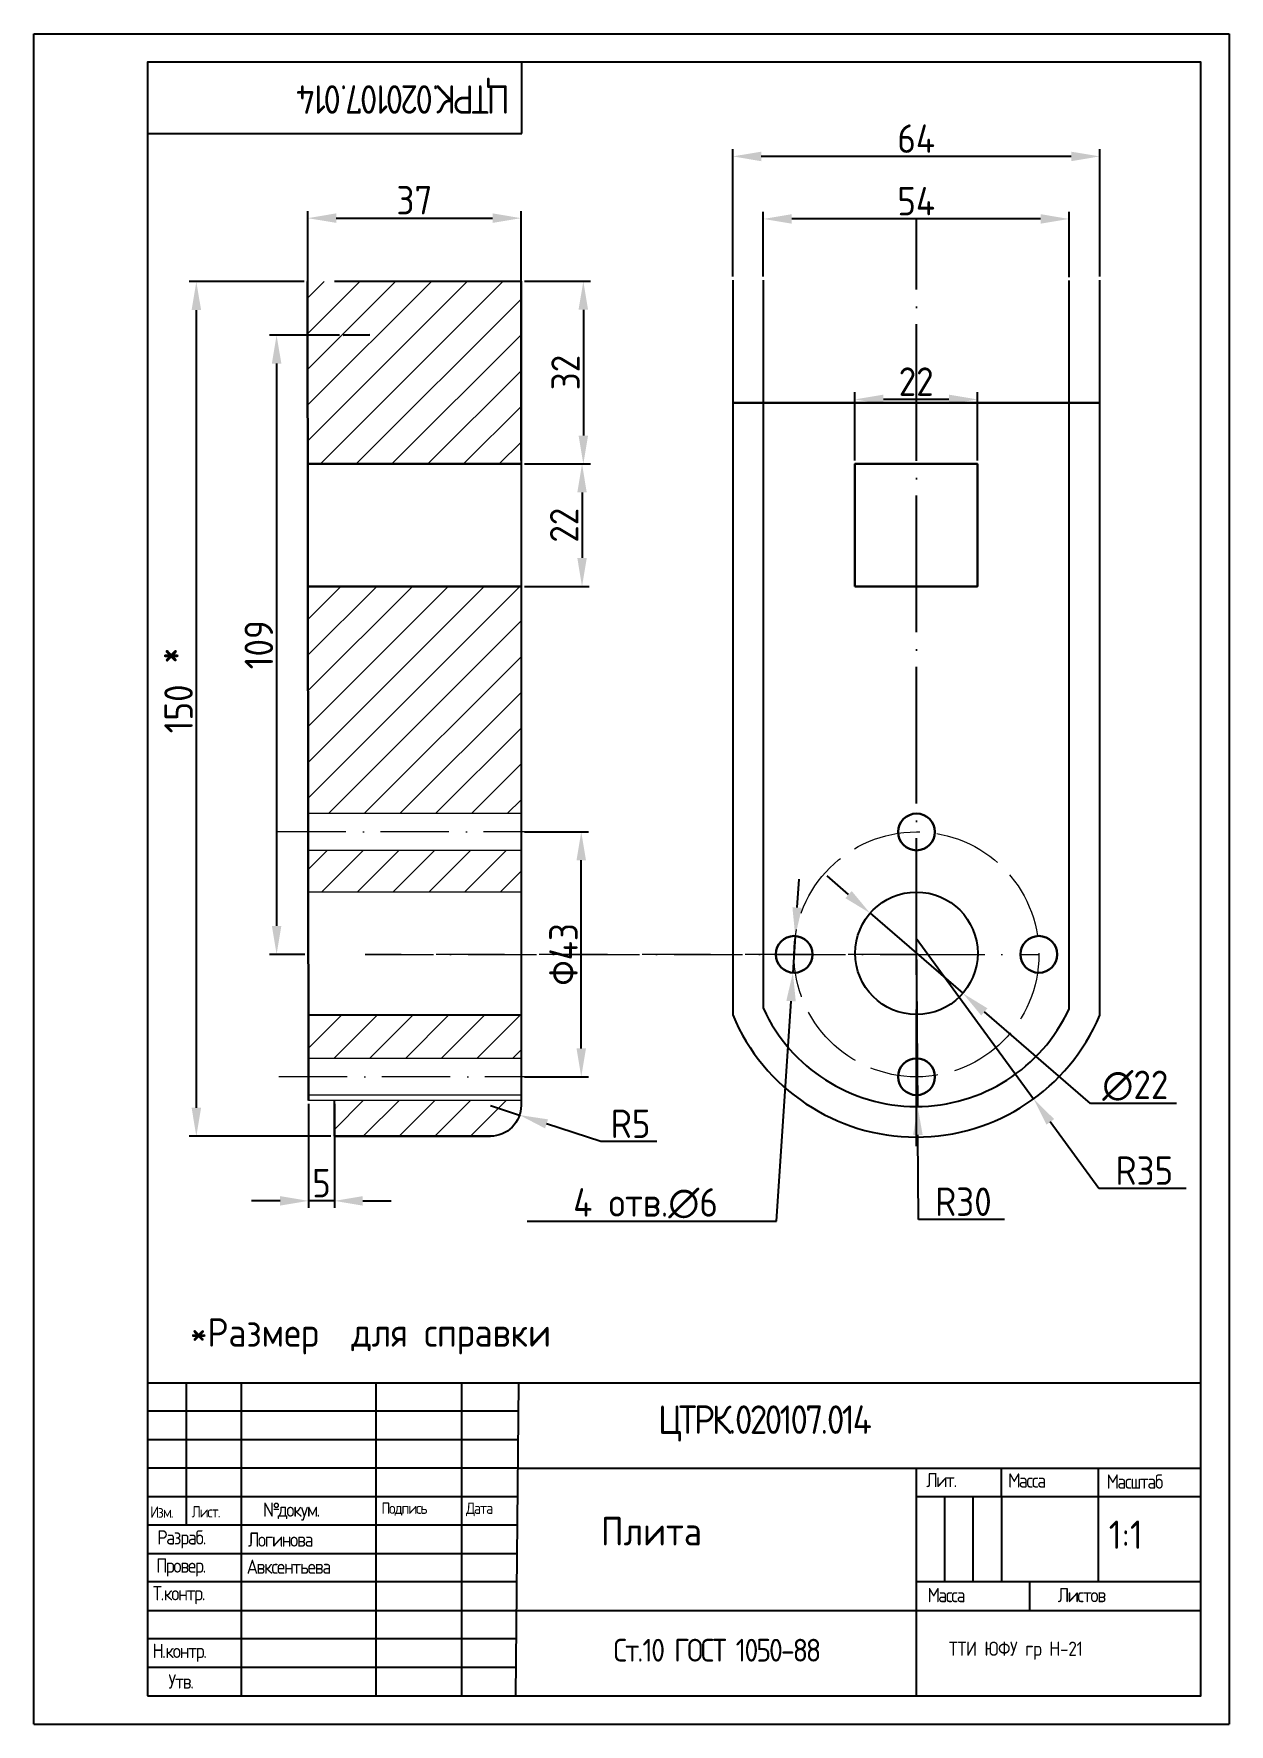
# Model space of a CAD drawing. Header units: millimetres. Extents: x 0 to 210, y 0 to 297.
import ezdxf

# ---------------------------------------------------------------- set-up
doc = ezdxf.new("R2010")
doc.units = ezdxf.units.MM
for name, pattern in [('ACAD_ISO02W100', [15, 12, -3]), ('ACAD_ISO04W100', [30, 24, -3, 0, -3]), ('ACAD_ISO10W100', [18, 12, -3, 0, -3])]:
    doc.linetypes.add(name, pattern=pattern)
for name, color, linetype, lineweight in [('Контур', 7, 'Continuous', 30), ('Оси', 7, 'Continuous', 20), ('Штриховка', 7, 'Continuous', 20)]:
    doc.layers.add(name, color=color, linetype=linetype, lineweight=lineweight)
for name, color, linetype in [('Размеры', 7, 'Continuous'), ('Рамка', 7, 'Continuous'), ('Текст', 7, 'Continuous')]:
    doc.layers.add(name, color=color, linetype=linetype)
doc.styles.get("Standard").update_dxf_attribs({"font": 'isocteui.ttf'})
doc.dimstyles.new('ISO-25', dxfattribs={"dimtxt": 5, "dimasz": 5, "dimexe": 1.25, "dimexo": 0.625, "dimtad": 1, "dimtoh": 1, "dimdec": 0, "dimtxsty": 'Standard', "dimcen": 0, "dimadec": 0, "dimazin": 0, "dimtfac": 1, "dimtdec": 0, "dimtmove": 0, "dimatfit": 3, "dimfxl": 1, "dimarcsym": 0})

# ---------------------------------------------------------------- blocks, each defined once
blk = doc.blocks.new('*U1')
at = {"layer": 'Контур'}
blk.add_circle((0, 0), 3.23, dxfattribs=at)
blk = doc.blocks.new('*U2')
at = {"layer": 'Контур', "color": 0, "linetype": 'ByBlock', "lineweight": -2, "transparency": 16777216}
for p, rotation in [((75.26, 129.11), 90), ((53.76, 107.61), 180), ((75.26, 86.11), 270)]:
    blk.add_blockref('*U1', p, dxfattribs=dict(at, rotation=rotation))
blk.add_blockref('*U1', (96.76, 107.61), dxfattribs=at)
blk = doc.blocks.new('*D3')
at = {"layer": 'Defpoints', "color": 0, "transparency": 16777216}
for p in [(85.59, 264.61), (48.12, 221.42), (85.59, 221.42)]:
    blk.add_point(p, dxfattribs=at)
at = {"layer": 'Размеры', "color": 0, "lineweight": -2, "transparency": 16777216}
for p, q in [((48.12, 222.05), (48.12, 265.86)), ((53.12, 264.61), (80.59, 264.61)), ((85.59, 222.05), (85.59, 265.86))]:
    blk.add_line(p, q, dxfattribs=at)
at = {"layer": 'Размеры', "color": 0, "transparency": 16777216}
for points in [[(53.12, 265.45), (53.12, 263.78), (48.12, 264.61)], [(80.59, 265.45), (80.59, 263.78), (85.59, 264.61)]]:
    blk.add_solid(points, dxfattribs=at)
at = {"layer": 'Размеры', "color": 0, "transparency": 16777216, "insert": (66.86, 267.77), "char_height": 5, "attachment_point": 5}
blk.add_mtext('37', dxfattribs=at)
blk = doc.blocks.new('*D4')
at = {"layer": 'Defpoints', "color": 0, "transparency": 16777216}
for p in [(85.59, 253.53), (85.59, 221.42), (96.54, 221.42)]:
    blk.add_point(p, dxfattribs=at)
at = {"layer": 'Размеры', "color": 0, "lineweight": -2, "transparency": 16777216}
for p, q in [((86.22, 253.53), (97.79, 253.53)), ((96.54, 248.53), (96.54, 226.42)), ((86.22, 221.42), (97.79, 221.42))]:
    blk.add_line(p, q, dxfattribs=at)
at = {"layer": 'Размеры', "color": 0, "transparency": 16777216}
for points in [[(95.7, 248.53), (97.37, 248.53), (96.54, 253.53)], [(95.7, 226.42), (97.37, 226.42), (96.54, 221.42)]]:
    blk.add_solid(points, dxfattribs=at)
at = {"layer": 'Размеры', "color": 0, "transparency": 16777216, "insert": (93.41, 237.48), "char_height": 5, "attachment_point": 5, "rotation": 90}
blk.add_mtext('32', dxfattribs=at)
blk = doc.blocks.new('*D5')
at = {"layer": 'Defpoints', "color": 0, "transparency": 16777216}
for p in [(85.59, 221.42), (85.59, 199.9), (96.31, 199.9)]:
    blk.add_point(p, dxfattribs=at)
at = {"layer": 'Размеры', "color": 0, "lineweight": -2, "transparency": 16777216}
for p, q in [((86.22, 221.42), (97.56, 221.42)), ((96.31, 216.42), (96.31, 204.9)), ((86.22, 199.9), (97.56, 199.9))]:
    blk.add_line(p, q, dxfattribs=at)
at = {"layer": 'Размеры', "color": 0, "transparency": 16777216}
for points in [[(95.48, 216.42), (97.14, 216.42), (96.31, 221.42)], [(95.48, 204.9), (97.14, 204.9), (96.31, 199.9)]]:
    blk.add_solid(points, dxfattribs=at)
at = {"layer": 'Размеры', "color": 0, "transparency": 16777216, "insert": (93.18, 210.66), "char_height": 5, "attachment_point": 5, "rotation": 90}
blk.add_mtext('22', dxfattribs=at)
blk = doc.blocks.new('*D6')
at = {"layer": 'Defpoints', "color": 0, "transparency": 16777216}
for p in [(54.34, 244.05), (42.65, 135.26), (48.22, 135.26)]:
    blk.add_point(p, dxfattribs=at)
at = {"layer": 'Размеры', "color": 0, "lineweight": -2, "transparency": 16777216}
for p, q in [((53.71, 244.05), (41.4, 244.05)), ((42.65, 239.05), (42.65, 140.26)), ((47.6, 135.26), (41.4, 135.26))]:
    blk.add_line(p, q, dxfattribs=at)
at = {"layer": 'Размеры', "color": 0, "transparency": 16777216}
for points in [[(41.82, 239.05), (43.49, 239.05), (42.65, 244.05)], [(41.82, 140.26), (43.49, 140.26), (42.65, 135.26)]]:
    blk.add_solid(points, dxfattribs=at)
at = {"layer": 'Размеры', "color": 0, "transparency": 16777216, "insert": (39.53, 189.66), "char_height": 5, "attachment_point": 5, "rotation": 90}
blk.add_mtext('109', dxfattribs=at)
blk = doc.blocks.new('*D7')
at = {"layer": 'Defpoints', "color": 0, "transparency": 16777216}
for p in [(48.12, 253.46), (28.55, 103.31), (52.8, 103.31)]:
    blk.add_point(p, dxfattribs=at)
at = {"layer": 'Размеры', "color": 0, "lineweight": -2, "transparency": 16777216}
for p, q in [((47.5, 253.46), (27.3, 253.46)), ((28.55, 248.46), (28.55, 108.31)), ((52.18, 103.31), (27.3, 103.31))]:
    blk.add_line(p, q, dxfattribs=at)
at = {"layer": 'Размеры', "color": 0, "transparency": 16777216}
for points in [[(27.72, 248.46), (29.39, 248.46), (28.55, 253.46)], [(27.72, 108.31), (29.39, 108.31), (28.55, 103.31)]]:
    blk.add_solid(points, dxfattribs=at)
at = {"layer": 'Размеры', "color": 0, "transparency": 16777216, "insert": (25.43, 178.39), "char_height": 5, "attachment_point": 5, "rotation": 90}
blk.add_mtext('150', dxfattribs=at)
blk = doc.blocks.new('*D8')
at = {"layer": 'Defpoints', "color": 0, "transparency": 16777216}
for p in [(48.25, 109.59), (52.8, 109.59), (48.25, 91.95)]:
    blk.add_point(p, dxfattribs=at)
at = {"layer": 'Размеры', "color": 0, "lineweight": -2, "transparency": 16777216}
for p, q in [((48.25, 108.97), (48.25, 90.7)), ((52.8, 108.97), (52.8, 90.7)), ((43.25, 91.95), (38.25, 91.95)), ((52.8, 91.95), (48.25, 91.95)), ((57.8, 91.95), (62.8, 91.95))]:
    blk.add_line(p, q, dxfattribs=at)
at = {"layer": 'Размеры', "color": 0, "transparency": 16777216}
for points in [[(43.25, 92.78), (43.25, 91.11), (48.25, 91.95)], [(57.8, 92.78), (57.8, 91.11), (52.8, 91.95)]]:
    blk.add_solid(points, dxfattribs=at)
at = {"layer": 'Размеры', "color": 0, "transparency": 16777216, "insert": (50.53, 95.07), "char_height": 5, "attachment_point": 5}
blk.add_mtext('5', dxfattribs=at)
blk = doc.blocks.new('*D9')
at = {"layer": 'Defpoints', "color": 0, "transparency": 16777216}
for p in [(128.16, 264.47), (128.16, 253.7), (181.87, 253.63)]:
    blk.add_point(p, dxfattribs=at)
at = {"layer": 'Размеры', "color": 0, "lineweight": -2, "transparency": 16777216}
for p, q in [((128.16, 254.33), (128.16, 265.72)), ((176.87, 264.47), (133.16, 264.47)), ((181.87, 254.25), (181.87, 265.72))]:
    blk.add_line(p, q, dxfattribs=at)
at = {"layer": 'Размеры', "color": 0, "transparency": 16777216}
for points in [[(133.16, 265.31), (133.16, 263.64), (128.16, 264.47)], [(176.87, 265.31), (176.87, 263.64), (181.87, 264.47)]]:
    blk.add_solid(points, dxfattribs=at)
at = {"layer": 'Размеры', "color": 0, "transparency": 16777216, "insert": (155.02, 267.6), "char_height": 5, "attachment_point": 5}
blk.add_mtext('54', dxfattribs=at)
blk = doc.blocks.new('*D10')
at = {"layer": 'Defpoints', "color": 0, "transparency": 16777216}
for p in [(122.78, 275.46), (122.78, 253.7), (187.25, 253.7)]:
    blk.add_point(p, dxfattribs=at)
at = {"layer": 'Размеры', "color": 0, "lineweight": -2, "transparency": 16777216}
for p, q in [((122.78, 254.33), (122.78, 276.71)), ((187.25, 254.33), (187.25, 276.71)), ((182.25, 275.46), (127.78, 275.46))]:
    blk.add_line(p, q, dxfattribs=at)
at = {"layer": 'Размеры', "color": 0, "transparency": 16777216}
for points in [[(127.78, 276.29), (127.78, 274.62), (122.78, 275.46)], [(182.25, 276.29), (182.25, 274.62), (187.25, 275.46)]]:
    blk.add_solid(points, dxfattribs=at)
at = {"layer": 'Размеры', "color": 0, "transparency": 16777216, "insert": (155.02, 278.58), "char_height": 5, "attachment_point": 5}
blk.add_mtext('64', dxfattribs=at)
blk = doc.blocks.new('*D11')
at = {"layer": 'Defpoints', "color": 0, "transparency": 16777216}
for p in [(144.25, 232.76), (144.25, 221.42), (165.77, 221.42)]:
    blk.add_point(p, dxfattribs=at)
at = {"layer": 'Размеры', "color": 0, "lineweight": -2, "transparency": 16777216}
for p, q in [((144.25, 222.05), (144.25, 234.01)), ((160.77, 232.76), (149.25, 232.76)), ((165.77, 222.05), (165.77, 234.01))]:
    blk.add_line(p, q, dxfattribs=at)
at = {"layer": 'Размеры', "color": 0, "transparency": 16777216}
for points in [[(149.25, 233.6), (149.25, 231.93), (144.25, 232.76)], [(160.77, 233.6), (160.77, 231.93), (165.77, 232.76)]]:
    blk.add_solid(points, dxfattribs=at)
at = {"layer": 'Размеры', "color": 0, "transparency": 16777216, "insert": (155.01, 235.89), "char_height": 5, "attachment_point": 5}
blk.add_mtext('22', dxfattribs=at)
blk = doc.blocks.new('*D12')
at = {"layer": 'Defpoints', "color": 0, "transparency": 16777216}
for p in [(85.59, 156.78), (96.17, 156.78), (85.59, 113.74)]:
    blk.add_point(p, dxfattribs=at)
at = {"layer": 'Размеры', "color": 0, "lineweight": -2, "transparency": 16777216}
for p, q in [((86.22, 156.78), (97.42, 156.78)), ((96.17, 118.74), (96.17, 151.78)), ((86.22, 113.74), (97.42, 113.74))]:
    blk.add_line(p, q, dxfattribs=at)
at = {"layer": 'Размеры', "color": 0, "transparency": 16777216}
for points in [[(95.34, 151.78), (97.01, 151.78), (96.17, 156.78)], [(95.34, 118.74), (97.01, 118.74), (96.17, 113.74)]]:
    blk.add_solid(points, dxfattribs=at)
at = {"layer": 'Размеры', "color": 0, "transparency": 16777216, "insert": (93.05, 135.26), "char_height": 5, "attachment_point": 5, "rotation": 90}
blk.add_mtext('Ф43', dxfattribs=at)
blk = doc.blocks.new('*D13')
at = {"layer": 'Defpoints', "color": 0, "transparency": 16777216}
for p in [(155.03, 138.11), (175.63, 109.87)]:
    blk.add_point(p, dxfattribs=at)
at = {"layer": 'Размеры', "color": 0, "lineweight": -2, "transparency": 16777216}
for p, q in [((155.03, 138.11), (175.63, 109.87)), ((187.09, 94.15), (178.57, 105.83)), ((202.47, 94.15), (187.09, 94.15))]:
    blk.add_line(p, q, dxfattribs=at)
at = {"layer": 'Размеры', "color": 0, "transparency": 16777216}
blk.add_solid([(179.25, 106.32), (177.9, 105.34), (175.63, 109.87)], dxfattribs=at)
at = {"layer": 'Размеры', "color": 0, "transparency": 16777216, "insert": (195.09, 97.27), "char_height": 5, "attachment_point": 5}
blk.add_mtext('R35', dxfattribs=at)
blk = doc.blocks.new('*D14')
at = {"layer": 'Defpoints', "color": 0, "transparency": 16777216}
for p in [(155.03, 138.11), (155.27, 108.54)]:
    blk.add_point(p, dxfattribs=at)
at = {"layer": 'Размеры', "color": 0, "lineweight": -2, "transparency": 16777216}
for p, q in [((155.03, 138.11), (155.27, 108.54)), ((155.44, 88.67), (155.31, 103.54)), ((170.55, 88.67), (155.44, 88.67))]:
    blk.add_line(p, q, dxfattribs=at)
at = {"layer": 'Размеры', "color": 0, "transparency": 16777216}
blk.add_solid([(156.15, 103.54), (154.48, 103.53), (155.27, 108.54)], dxfattribs=at)
at = {"layer": 'Размеры', "color": 0, "transparency": 16777216, "insert": (163.31, 91.8), "char_height": 5, "attachment_point": 5}
blk.add_mtext('R30', dxfattribs=at)
blk = doc.blocks.new('*D15')
at = {"layer": 'Defpoints', "color": 0, "transparency": 16777216}
for p in [(133.77, 138.48), (133.35, 132.04)]:
    blk.add_point(p, dxfattribs=at)
at = {"layer": 'Размеры', "color": 0, "lineweight": -2, "transparency": 16777216}
for p, q in [((134.1, 143.47), (134.43, 148.46)), ((133.77, 138.48), (133.35, 132.04)), ((130.5, 88.38), (133.03, 127.05)), ((86.69, 88.38), (130.5, 88.38))]:
    blk.add_line(p, q, dxfattribs=at)
at = {"layer": 'Размеры', "color": 0, "transparency": 16777216}
for points in [[(133.27, 143.52), (134.93, 143.42), (133.77, 138.48)], [(132.2, 127.1), (133.86, 126.99), (133.35, 132.04)]]:
    blk.add_solid(points, dxfattribs=at)
at = {"layer": 'Размеры', "color": 0, "transparency": 16777216, "insert": (107.47, 91.51), "char_height": 5, "attachment_point": 5}
blk.add_mtext('4 отв.∅6', dxfattribs=at)
blk = doc.blocks.new('*D16')
at = {"layer": 'Defpoints', "color": 0, "transparency": 16777216}
for p in [(146.92, 142.49), (163.21, 128.42)]:
    blk.add_point(p, dxfattribs=at)
at = {"layer": 'Размеры', "color": 0, "lineweight": -2, "transparency": 16777216}
for p, q in [((143.14, 145.76), (139.36, 149.03)), ((146.92, 142.49), (163.21, 128.42)), ((185.62, 109.05), (166.99, 125.15)), ((200.77, 109.05), (185.62, 109.05))]:
    blk.add_line(p, q, dxfattribs=at)
at = {"layer": 'Размеры', "color": 0, "transparency": 16777216}
for points in [[(143.68, 146.39), (142.59, 145.13), (146.92, 142.49)], [(167.53, 125.78), (166.44, 124.52), (163.21, 128.42)]]:
    blk.add_solid(points, dxfattribs=at)
at = {"layer": 'Размеры', "color": 0, "transparency": 16777216, "insert": (193.51, 112.17), "char_height": 5, "attachment_point": 5}
blk.add_mtext('∅22', dxfattribs=at)
blk = doc.blocks.new('*D17')
at = {"layer": 'Defpoints', "color": 0, "transparency": 16777216}
for p in [(80.21, 108.69), (85.33, 107.02)]:
    blk.add_point(p, dxfattribs=at)
at = {"layer": 'Размеры', "color": 0, "lineweight": -2, "transparency": 16777216}
for p, q in [((80.21, 108.69), (85.33, 107.02)), ((99.59, 102.38), (90.08, 105.48)), ((109.47, 102.38), (99.59, 102.38))]:
    blk.add_line(p, q, dxfattribs=at)
at = {"layer": 'Размеры', "color": 0, "transparency": 16777216}
blk.add_solid([(90.34, 106.27), (89.82, 104.68), (85.33, 107.02)], dxfattribs=at)
at = {"layer": 'Размеры', "color": 0, "transparency": 16777216, "insert": (104.84, 105.5), "char_height": 5, "attachment_point": 5}
blk.add_mtext('R5', dxfattribs=at)

msp = doc.modelspace()

# ---------------------------------------------------------------- hatches: boundary and pattern name
at = {"layer": 'Штриховка'}
h = msp.add_hatch(dxfattribs=at)
h.set_pattern_fill('ANSI31', color=256, scale=1.398968, angle=180)
h.set_pattern_definition([(225, (246.9816, 59.9975), (3.140774, -3.140774), [])])
h.paths.add_polyline_path([(80.21, 103.31, 0.414214), (85.59, 108.69), (85.59, 109.59), (52.8, 109.59), (52.8, 103.31)])
h.paths.add_polyline_path([(48.23, 124.65), (48.24, 116.99), (85.59, 116.99), (85.59, 124.65)])
h.paths.add_polyline_path([(85.59, 146.21), (85.59, 153.53), (48.2, 153.53), (48.21, 146.21)])
h.paths.add_polyline_path([(48.19, 159.99), (85.59, 159.99), (85.59, 199.9), (48.15, 199.9)])
h.paths.add_polyline_path([(52.8, 253.53), (48.08, 253.46), (48.12, 221.42), (85.59, 221.42), (85.59, 253.53)])

# ---------------------------------------------------------------- linework, layer by layer
for p, q in [((0, 0), (0, 297)), ((0, 297), (210, 297)), ((210, 297), (210, 0))]:
    msp.add_line(p, q)
at = {"linetype": 'ACAD_ISO10W100', "lineweight": 20}
for p, q in [((155.06, 135.26), (58.21, 135.26)), ((155.06, 101.57), (155.06, 135.26))]:
    msp.add_line(p, q, dxfattribs=at)
at = {"lineweight": -3}
for q in [(52.8, 109.59), (80.21, 103.31)]:
    msp.add_line((52.8, 103.31), q, dxfattribs=at)
at = {"layer": 'Контур'}
for p, q in [((48.25, 109.59), (48.08, 253.46)), ((54.34, 244.05), (59.06, 244.12)), ((122.78, 232.18), (187.25, 232.18)), ((85.59, 221.42), (48.12, 221.42)), ((85.59, 199.9), (48.15, 199.9))]:
    msp.add_line(p, q, dxfattribs=at)
at = {"layer": 'Контур', "lineweight": -3}
for p, q in [((122.78, 253.7), (122.78, 124.62)), ((128.16, 253.7), (128.16, 125.74)), ((181.87, 125.7), (181.87, 253.63)), ((187.25, 124.56), (187.25, 253.7)), ((48.23, 124.65), (85.59, 124.65)), ((85.59, 119.86), (85.59, 119.86))]:
    msp.add_line(p, q, dxfattribs=at)
at = {"layer": 'Контур', "lineweight": 15}
for p, q in [((85.59, 159.99), (48.08, 159.99)), ((85.59, 153.53), (48.08, 153.53)), ((85.59, 146.21), (48.08, 146.21)), ((85.59, 116.99), (48.08, 116.99)), ((85.59, 110.53), (48.25, 110.53)), ((52.8, 109.59), (48.25, 109.59)), ((85.52, 109.59), (52.8, 109.59))]:
    msp.add_line(p, q, dxfattribs=at)
at = {"layer": 'Контур', "lineweight": -3}
msp.add_lwpolyline([(52.8, 253.53), (85.59, 253.53), (85.59, 108.69, -0.414214), (80.21, 103.31), (52.8, 103.31)], format="xyb", dxfattribs=at)
at = {"layer": 'Контур'}
msp.add_lwpolyline([(144.25, 199.9), (144.25, 221.42), (165.77, 221.42), (165.77, 199.9)], close=True, dxfattribs=at)
at = {"layer": 'Контур', "lineweight": -3}
msp.add_circle((155.06, 135.45), 10.76, dxfattribs=at)
for radius, start, end in [(29.58, 204.7196, 335.1766), (34.96, 202.7102, 337.1946)]:
    msp.add_arc((155.03, 138.11), radius, start, end, dxfattribs=at)
at = {"layer": 'Оси', "linetype": 'ACAD_ISO04W100', "lineweight": -3}
msp.add_line((155.06, 101.57), (155.06, 264.46), dxfattribs=at)
at = {"layer": 'Оси', "linetype": 'ACAD_ISO10W100'}
for p, q in [((91.02, 156.78), (42.48, 156.78)), ((91.25, 113.74), (42.56, 113.74))]:
    msp.add_line(p, q, dxfattribs=at)
at = {"layer": 'Оси', "linetype": 'ACAD_ISO10W100', "lineweight": 20}
for p, q in [((58.21, 135.26), (155.06, 135.26)), ((155.06, 135.26), (176.59, 135.26))]:
    msp.add_line(p, q, dxfattribs=at)
at = {"layer": 'Оси', "linetype": 'ACAD_ISO02W100'}
msp.add_circle((155.06, 135.26), 21.52, dxfattribs=at)
at = {"layer": 'Рамка'}
for p, q in [((85.75, 279.48), (85.75, 292)), ((20, 279.48), (85.75, 279.48)), ((26.74, 60), (26.74, 35)), ((36.44, 60), (36.44, 5)), ((60.16, 5), (60.16, 60)), ((75.16, 60), (75.16, 5)), ((85.16, 60), (84.61, 5)), ((85.11, 55), (20, 55)), ((20, 50), (85.06, 50)), ((85.01, 45), (20, 45)), ((85.01, 45), (205, 45)), ((155, 45), (155, 40)), ((170, 40), (170, 45)), ((187, 45), (187, 40)), ((20, 40), (84.96, 40)), ((155, 40), (205, 40)), ((155, 40), (155, 5)), ((160, 40), (160, 25)), ((165, 25), (165, 40)), ((170, 40), (170, 25)), ((187, 40), (187, 25)), ((20, 35), (84.91, 35)), ((20, 30), (84.86, 30)), ((84.86, 25), (20, 25)), ((205, 25), (155, 25)), ((175, 20), (175, 25)), ((20, 20), (84.76, 20)), ((84.76, 20), (205, 20)), ((84.71, 15), (20, 15)), ((20, 10), (84.66, 10)), ((0, 0), (210, 0))]:
    msp.add_line(p, q, dxfattribs=at)
at = {"layer": 'Рамка', "lineweight": -3}
msp.add_line((20, 60), (205, 60), dxfattribs=at)
msp.add_lwpolyline([(20, 5), (205, 5), (205, 292), (20, 292)], close=True, dxfattribs=at)

# ---------------------------------------------------------------- block references
at = {"layer": 'Контур', "rotation": 90.00000000000001}
msp.add_blockref('*U2', (262.68, 60), dxfattribs=at)

# ---------------------------------------------------------------- texts
at = {"layer": 'Контур'}
msp.add_text('*', height=5.38, dxfattribs=at).set_placement((22.5, 185.6))
at = {"layer": 'Контур', "attachment_point": 1}
for s, width, insert, char_height in [('\\pxi-3,l4,t4;*Размер  для справки', 170.4664, (22.44, 71.32), 5), ('{\\T0.75;Утв.}', 16.4434, (23.65, 8.75), 2.5)]:
    msp.add_mtext_dynamic_manual_height_columns(s, width=width, gutter_width=25, heights=[0], dxfattribs=dict(at, insert=insert, char_height=char_height))
at = {"layer": 'Рамка', "insert": (83.6, 282.96), "char_height": 5, "attachment_point": 1, "rotation": 180}
msp.add_mtext_dynamic_manual_height_columns('{\\T0.75;ЦТРК.020107.014}', width=65.7541, gutter_width=25, heights=[0], dxfattribs=at)
at = {"layer": 'Текст'}
for s, width, heights, insert, char_height, attachment_point in [('\\pxqc;{\\T0.75;\\PЦТРК.020107.014}', 119.8413, [0], (68.29, 57), 5, 4), ('{\\T0.8;Лит.}', 15, [0], (156.78, 44.14), 2.5, 1), ('{\\T0.8;Масса}', 17, [0], (171.15, 44.07), 2.5, 1), ('{\\T0.8;Масштаб}', 18, [0], (188.46, 43.88), 2.5, 1), ('{\\T0.75;№докум.}', 9.7033, [0], (40.26, 38.95), 2.5, 1), ('{\\T0.75;Подпись}', 15, [0], (61.05, 38.95), 2, 1), ('{\\T0.75;Дата}', 9.7499, [0], (75.93, 38.95), 2, 1), ('{\\T0.75;Изм.}', 6.7401, [0], (20.44, 38.27), 2, 1), ('{\\T0.75;Лист.}', 9.7033, [0], (27.72, 38.32), 2, 1), ('Плита', 55.3673, [16.4], (99.63, 36.4), 5, 1), ('1:1', 18, [0], (188.85, 35.79), 5, 1), ('{\\T0.75;Разраб.}', 16.4434, [0], (21.68, 34.07), 2.5, 1), ('{\\T0.75;Логинова}', 23.7153, [0], (37.62, 33.69), 2.5, 1), ('{\\T0.75;Провер.}', 16.4434, [0], (21.49, 29.12), 2.5, 1), ('{\\T0.75;Авксентьева}', 23.7153, [0], (37.38, 28.92), 2.5, 1), ('{\\T0.75;Т.контр.}', 16.4434, [0], (20.92, 24.26), 2.5, 1), ('{\\T0.75;Масса}', 20, [0], (156.99, 23.93), 2.5, 1), ('{\\T0.75;Листов}', 30, [0], (179.87, 23.93), 2.5, 1), ('{\\T0.85;Ст.10 ГОСТ 1050-88}', 70.2414, [15], (119.88, 15), 4, 2), ('{\\T0.75;Н.контр.}', 16.4434, [0], (20.85, 14.13), 2.5, 1), ('{\\T0.95;ТТИ ЮФУ гр Н-21}', 50, [0], (160.73, 14.51), 2.5, 1)]:
    msp.add_mtext_dynamic_manual_height_columns(s, width=width, gutter_width=25, heights=heights, dxfattribs=dict(at, insert=insert, char_height=char_height, attachment_point=attachment_point))

# ---------------------------------------------------------------- dimensions: what is measured, and where the dimension line sits
at = {"layer": 'Размеры'}
for base, p1, p2, angle, picture, middle in [((122.78, 275.46), (187.25, 253.7), (122.78, 253.7), 180, '*D10', (155.02, 278.58)), ((85.59, 264.61), (48.12, 221.42), (85.59, 221.42), 180, '*D3', (66.86, 267.77)), ((128.16, 264.47), (181.87, 253.63), (128.16, 253.7), 180, '*D9', (155.02, 267.6)), ((28.55, 103.31), (48.12, 253.46), (52.8, 103.31), 90, '*D7', (25.43, 178.39)), ((96.54, 221.42), (85.59, 253.53), (85.59, 221.42), 90, '*D4', (93.41, 237.48)), ((42.65, 135.26), (54.34, 244.05), (48.22, 135.26), 90, '*D6', (39.53, 189.66)), ((144.25, 232.76), (165.77, 221.42), (144.25, 221.42), 180, '*D11', (155.01, 235.89)), ((96.31, 199.9), (85.59, 221.42), (85.59, 199.9), 90, '*D5', (93.18, 210.66))]:
    dim = msp.add_linear_dim(base=base, p1=p1, p2=p2, angle=angle, dimstyle='ISO-25', dxfattribs=at)
    dim.commit()
    dim.dimension.update_dxf_attribs({"geometry": picture, "text_midpoint": middle})
dim = msp.add_linear_dim(base=(96.17, 156.78), p1=(85.59, 113.74), p2=(85.59, 156.78), angle=90, text='Ф<>', dimstyle='ISO-25', dxfattribs=at)
dim.commit()
dim.dimension.update_dxf_attribs({"geometry": '*D12', "text_midpoint": (93.05, 135.26)})
dim = msp.add_diameter_dim_2p(p1=(146.92, 142.49), p2=(163.21, 128.42), dimstyle='ISO-25', dxfattribs=at)
dim.commit()
dim.dimension.update_dxf_attribs({"geometry": '*D16', "text_midpoint": (193.51, 109.05), "dimtype": 163})
dim = msp.add_diameter_dim_2p(p1=(133.77, 138.48), p2=(133.35, 132.04), text='4 отв.<>', dimstyle='ISO-25', dxfattribs=at)
dim.commit()
dim.dimension.update_dxf_attribs({"geometry": '*D15', "text_midpoint": (107.47, 88.38), "dimtype": 163})
for mpoint, picture, middle in [((155.27, 108.54), '*D14', (163.31, 88.67)), ((175.63, 109.87), '*D13', (195.09, 94.15))]:
    dim = msp.add_radius_dim(center=(155.03, 138.11), mpoint=mpoint, dimstyle='ISO-25', dxfattribs=at)
    dim.commit()
    dim.dimension.update_dxf_attribs({"geometry": picture, "text_midpoint": middle, "dimtype": 164})
dim = msp.add_linear_dim(base=(48.25, 91.95), p1=(52.8, 109.59), p2=(48.25, 109.59), angle=180, dimstyle='ISO-25', dxfattribs=at)
dim.commit()
dim.dimension.update_dxf_attribs({"geometry": '*D8', "text_midpoint": (50.53, 91.95), "dimtype": 160})
dim = msp.add_radius_dim(center=(80.21, 108.69), mpoint=(85.33, 107.02), dimstyle='ISO-25', dxfattribs=at)
dim.commit()
dim.dimension.update_dxf_attribs({"geometry": '*D17', "text_midpoint": (104.84, 105.5)})

doc.saveas('drawing.dxf')
